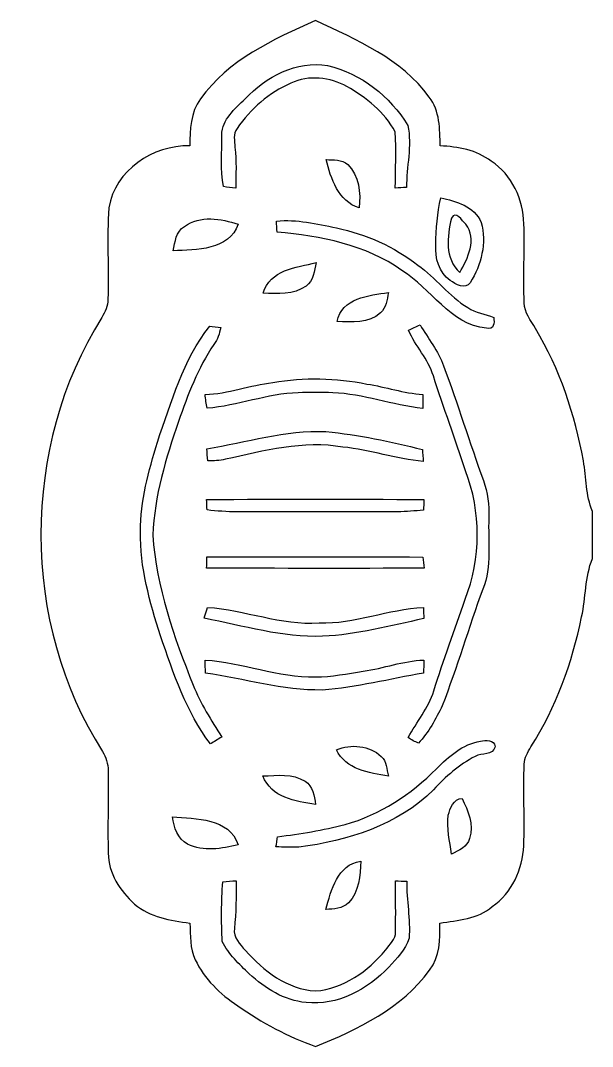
# Model space of a CAD drawing. Header units: centimetres. Extents: x -14.1 to 14.1, y -6.9 to 6.6.
# Drawn here: x 8.21 to 14.11, y -5.28 to 5.31 of the extents above; entities that cross this region are included whole.
import ezdxf

# ---------------------------------------------------------------- set-up
doc = ezdxf.new("R2010")
doc.units = ezdxf.units.CM
doc.header["$MEASUREMENT"] = 0
doc.layers.add('Camada 1', color=7, linetype='Continuous')

msp = doc.modelspace()

# ---------------------------------------------------------------- linework, layer by layer
at = {"layer": 'Camada 1', "color": 156}
for points, knots in [([(10.06756, 4.50179), (10.34908, 4.90677), (10.81758, 5.11245), (11.2522, 5.31035), (11.2522, 5.31035), (11.67729, 5.10928), (12.14225, 4.91596), (12.42518, 4.52049), (12.42518, 4.52049), (12.53701, 4.3769), (12.53666, 4.18923), (12.53878, 4.01601), (12.53878, 4.01601), (12.72363, 4.00861), (12.91554, 3.97298), (13.06688, 3.85867), (13.06688, 3.85867), (13.28101, 3.71827), (13.39532, 3.46287), (13.40343, 3.21168), (13.40343, 3.21168), (13.41049, 2.9404), (13.39673, 2.66841), (13.4066, 2.39713), (13.4066, 2.39713), (13.40838, 2.29622), (13.47576, 2.21473), (13.52267, 2.13006), (13.52267, 2.13006), (13.77456, 1.71238), (13.93013, 1.24283), (14.01692, 0.76446), (14.01692, 0.76446), (14.04866, 0.59124), (14.0416, 0.40957), (14.11111, 0.24411), (14.11111, 0.24411), (14.11111, 0.24411), (14.11111, -0.24306), (14.11111, -0.24306), (14.11111, -0.24306), (14.03208, -0.43497), (14.04372, -0.64628), (13.99928, -0.84596), (13.99928, -0.84596), (13.89979, -1.31726), (13.73611, -1.78011), (13.47645, -2.18792), (13.47645, -2.18792), (13.44436, -2.24225), (13.40767, -2.2987), (13.40731, -2.36431), (13.40731, -2.36431), (13.39566, -2.64478), (13.41191, -2.92629), (13.40238, -3.2071), (13.40238, -3.2071), (13.38932, -3.44981), (13.28173, -3.695), (13.07747, -3.83575), (13.07747, -3.83575), (12.92718, -3.96487), (12.72187, -3.97474), (12.53596, -4.00685), (12.53596, -4.00685), (12.53666, -4.173), (12.54018, -4.35363), (12.42942, -4.4905), (12.42942, -4.4905), (12.14825, -4.88456), (11.68929, -5.10258), (11.2529, -5.27931), (11.2529, -5.27931), (10.96785, -5.18018), (10.69903, -5.03061), (10.44997, -4.86021), (10.44997, -4.86021), (10.26971, -4.7385), (10.10601, -4.58223), (10.01148, -4.38396), (10.01148, -4.38396), (9.95432, -4.26649), (9.96209, -4.13315), (9.95608, -4.00614), (9.95608, -4.00614), (9.75606, -3.97756), (9.54369, -3.94652), (9.386, -3.80894), (9.386, -3.80894), (9.23678, -3.67524), (9.11365, -3.48933), (9.11365, -3.28259), (9.11365, -3.28259), (9.1066, -2.99895), (9.11647, -2.71497), (9.1126, -2.43134), (9.1126, -2.43134), (9.11294, -2.36149), (9.09002, -2.29376), (9.0544, -2.23448), (9.0544, -2.23448), (8.20878, -0.90487), (8.20878, 0.91052), (9.04699, 2.24367), (9.04699, 2.24367), (9.07979, 2.30187), (9.11014, 2.36466), (9.11083, 2.43311), (9.11083, 2.43311), (9.12106, 2.74778), (9.09849, 3.06387), (9.12001, 3.37819), (9.12001, 3.37819), (9.18562, 3.76378), (9.57509, 4.02519), (9.95469, 4.01672), (9.95469, 4.01672), (9.95856, 4.18324), (9.96173, 4.36279), (10.06756, 4.50179)], [0, 0, 0, 0, 0.03225806, 0.03225806, 0.03225806, 0.03225806, 0.06451613, 0.06451613, 0.06451613, 0.06451613, 0.09677419, 0.09677419, 0.09677419, 0.09677419, 0.12903226, 0.12903226, 0.12903226, 0.12903226, 0.16129032, 0.16129032, 0.16129032, 0.16129032, 0.19354839, 0.19354839, 0.19354839, 0.19354839, 0.22580645, 0.22580645, 0.22580645, 0.22580645, 0.25806452, 0.25806452, 0.25806452, 0.25806452, 0.29032258, 0.29032258, 0.29032258, 0.29032258, 0.32258065, 0.32258065, 0.32258065, 0.32258065, 0.35483871, 0.35483871, 0.35483871, 0.35483871, 0.38709677, 0.38709677, 0.38709677, 0.38709677, 0.41935484, 0.41935484, 0.41935484, 0.41935484, 0.4516129, 0.4516129, 0.4516129, 0.4516129, 0.48387097, 0.48387097, 0.48387097, 0.48387097, 0.51612903, 0.51612903, 0.51612903, 0.51612903, 0.5483871, 0.5483871, 0.5483871, 0.5483871, 0.58064516, 0.58064516, 0.58064516, 0.58064516, 0.61290323, 0.61290323, 0.61290323, 0.61290323, 0.64516129, 0.64516129, 0.64516129, 0.64516129, 0.67741935, 0.67741935, 0.67741935, 0.67741935, 0.70967742, 0.70967742, 0.70967742, 0.70967742, 0.74193548, 0.74193548, 0.74193548, 0.74193548, 0.77419355, 0.77419355, 0.77419355, 0.77419355, 0.80645161, 0.80645161, 0.80645161, 0.80645161, 0.83870968, 0.83870968, 0.83870968, 0.83870968, 0.87096774, 0.87096774, 0.87096774, 0.87096774, 0.90322581, 0.90322581, 0.90322581, 0.90322581, 0.93548387, 0.93548387, 0.93548387, 0.93548387, 1, 1, 1, 1]), ([(10.52617, 4.50215), (10.52617, 4.50215), (10.52617, 4.50215), (10.52617, 4.50215), (10.52617, 4.50215), (10.42387, 4.39702), (10.28452, 4.29119), (10.28664, 4.12925), (10.28664, 4.12925), (10.28876, 3.95216), (10.26865, 3.77189), (10.30357, 3.59692), (10.30357, 3.59692), (10.34486, 3.58775), (10.38647, 3.5821), (10.42916, 3.57928), (10.42916, 3.57928), (10.43269, 3.72039), (10.43693, 3.86186), (10.42141, 4.00227), (10.42141, 4.00227), (10.41893, 4.06717), (10.39988, 4.14126), (10.44327, 4.19734), (10.44327, 4.19734), (10.58367, 4.39666), (10.77348, 4.56706), (10.99925, 4.66372), (10.99925, 4.66372), (11.18446, 4.75085), (11.40142, 4.72581), (11.57781, 4.62879), (11.57781, 4.62879), (11.77536, 4.51555), (11.96691, 4.36597), (12.07416, 4.16031), (12.07416, 4.16031), (12.08758, 3.96768), (12.07664, 3.77367), (12.07628, 3.58034), (12.07628, 3.58034), (12.11438, 3.58281), (12.15248, 3.58493), (12.19129, 3.58668), (12.19129, 3.58668), (12.19129, 3.79942), (12.24913, 4.01708), (12.20611, 4.22663), (12.20611, 4.22663), (12.02265, 4.52578), (11.72386, 4.76603), (11.37813, 4.8454), (11.37813, 4.8454), (11.05746, 4.90078), (10.74173, 4.72934), (10.52617, 4.50215)], [0, 0, 0, 0, 0.06666667, 0.06666667, 0.06666667, 0.06666667, 0.13333333, 0.13333333, 0.13333333, 0.13333333, 0.2, 0.2, 0.2, 0.2, 0.26666667, 0.26666667, 0.26666667, 0.26666667, 0.33333333, 0.33333333, 0.33333333, 0.33333333, 0.4, 0.4, 0.4, 0.4, 0.46666667, 0.46666667, 0.46666667, 0.46666667, 0.53333333, 0.53333333, 0.53333333, 0.53333333, 0.6, 0.6, 0.6, 0.6, 0.66666667, 0.66666667, 0.66666667, 0.66666667, 0.73333333, 0.73333333, 0.73333333, 0.73333333, 0.8, 0.8, 0.8, 0.8, 0.86666667, 0.86666667, 0.86666667, 0.86666667, 1, 1, 1, 1]), ([(11.3619, 3.87561), (11.3619, 3.87561), (11.3619, 3.87561), (11.3619, 3.87561), (11.3619, 3.87561), (11.41129, 3.6777), (11.4882, 3.44557), (11.70374, 3.37609), (11.70374, 3.37609), (11.72069, 3.5313), (11.7041, 3.70981), (11.58487, 3.8234), (11.58487, 3.8234), (11.5263, 3.88196), (11.43669, 3.8682), (11.3619, 3.87561)], [0, 0, 0, 0, 0.2, 0.2, 0.2, 0.2, 0.4, 0.4, 0.4, 0.4, 0.6, 0.6, 0.6, 0.6, 1, 1, 1, 1]), ([(12.49503, 2.99685), (12.49503, 2.99685), (12.49503, 2.99685), (12.49503, 2.99685), (12.49503, 2.99685), (12.48339, 2.85925), (12.52573, 2.71003), (12.64355, 2.62784), (12.64355, 2.62784), (12.69965, 2.58938), (12.79771, 2.52906), (12.84886, 2.60419), (12.84886, 2.60419), (12.96212, 2.78694), (13.02315, 3.01554), (12.96246, 3.22686), (12.96246, 3.22686), (12.89507, 3.39336), (12.70353, 3.44487), (12.54548, 3.48085), (12.54548, 3.48085), (12.51126, 3.32176), (12.49469, 3.15948), (12.49503, 2.99685)], [0, 0, 0, 0, 0.14285714, 0.14285714, 0.14285714, 0.14285714, 0.28571429, 0.28571429, 0.28571429, 0.28571429, 0.42857143, 0.42857143, 0.42857143, 0.42857143, 0.57142857, 0.57142857, 0.57142857, 0.57142857, 0.71428571, 0.71428571, 0.71428571, 0.71428571, 1, 1, 1, 1]), ([(9.89999, 3.18557), (9.89999, 3.18557), (9.89999, 3.18557), (9.89999, 3.18557), (9.89999, 3.18557), (9.81251, 3.13302), (9.80369, 3.02472), (9.78429, 2.93475), (9.78429, 2.93475), (10.02347, 2.94286), (10.35826, 2.93758), (10.45562, 3.20922), (10.45562, 3.20922), (10.27677, 3.26284), (10.06264, 3.30412), (9.89999, 3.18557)], [0, 0, 0, 0, 0.2, 0.2, 0.2, 0.2, 0.4, 0.4, 0.4, 0.4, 0.6, 0.6, 0.6, 0.6, 1, 1, 1, 1]), ([(12.65483, 3.26955), (12.70141, 3.35562), (12.76244, 3.24272), (12.80548, 3.20781), (12.80548, 3.20781), (12.9226, 3.05399), (12.82452, 2.85433), (12.74163, 2.70932), (12.74163, 2.70932), (12.58359, 2.85574), (12.61109, 3.08081), (12.65483, 3.26955)], [0, 0, 0, 0, 0.25, 0.25, 0.25, 0.25, 0.5, 0.5, 0.5, 0.5, 1, 1, 1, 1]), ([(10.84967, 3.24097), (10.84967, 3.24097), (10.84967, 3.24097), (10.84967, 3.24097), (10.84967, 3.24097), (10.85108, 3.20286), (10.8532, 3.16476), (10.85566, 3.12632), (10.85566, 3.12632), (11.30511, 3.08609), (11.77183, 2.9979), (12.14542, 2.72873), (12.14542, 2.72873), (12.44599, 2.54494), (12.63826, 2.17487), (13.0175, 2.13325), (13.0175, 2.13325), (13.09441, 2.11596), (13.10286, 2.18897), (13.09158, 2.24508), (13.09158, 2.24508), (13.00268, 2.27965), (12.90496, 2.2934), (12.82452, 2.34702), (12.82452, 2.34702), (12.63015, 2.46556), (12.49469, 2.65465), (12.30948, 2.78448), (12.30948, 2.78448), (12.06465, 2.97885), (11.7722, 3.10444), (11.46844, 3.17041), (11.46844, 3.17041), (11.26489, 3.21168), (11.05887, 3.26036), (10.84967, 3.24097)], [0, 0, 0, 0, 0.1, 0.1, 0.1, 0.1, 0.2, 0.2, 0.2, 0.2, 0.3, 0.3, 0.3, 0.3, 0.4, 0.4, 0.4, 0.4, 0.5, 0.5, 0.5, 0.5, 0.6, 0.6, 0.6, 0.6, 0.7, 0.7, 0.7, 0.7, 0.8, 0.8, 0.8, 0.8, 1, 1, 1, 1]), ([(10.71174, 2.4966), (10.71174, 2.4966), (10.71174, 2.4966), (10.71174, 2.4966), (10.71174, 2.4966), (10.86097, 2.48742), (11.02676, 2.47721), (11.15484, 2.56962), (11.15484, 2.56962), (11.2349, 2.62361), (11.24055, 2.72661), (11.25819, 2.81235), (11.25819, 2.81235), (11.05393, 2.76048), (10.78123, 2.73649), (10.71174, 2.4966)], [0, 0, 0, 0, 0.2, 0.2, 0.2, 0.2, 0.4, 0.4, 0.4, 0.4, 0.6, 0.6, 0.6, 0.6, 1, 1, 1, 1]), ([(11.4748, 2.2038), (11.4748, 2.2038), (11.4748, 2.2038), (11.4748, 2.2038), (11.4748, 2.2038), (11.62649, 2.19816), (11.80146, 2.18193), (11.92281, 2.2927), (11.92281, 2.2927), (11.98421, 2.34526), (11.9895, 2.42922), (12.00467, 2.5026), (12.00467, 2.5026), (11.80394, 2.47509), (11.52455, 2.4451), (11.4748, 2.2038)], [0, 0, 0, 0, 0.2, 0.2, 0.2, 0.2, 0.4, 0.4, 0.4, 0.4, 0.6, 0.6, 0.6, 0.6, 1, 1, 1, 1]), ([(9.6213, 0.95849), (9.6213, 0.95849), (9.6213, 0.95849), (9.6213, 0.95849), (9.6213, 0.95849), (9.53099, 0.65863), (9.44597, 0.35102), (9.44703, 0.03527), (9.44703, 0.03527), (9.43821, -0.33372), (9.54405, -0.69249), (9.65305, -1.0414), (9.65305, -1.0414), (9.78923, -1.42733), (9.91658, -1.82633), (10.16811, -2.15618), (10.16811, -2.15618), (10.20692, -2.13254), (10.24607, -2.10925), (10.28522, -2.08597), (10.28522, -2.08597), (10.17869, -1.91169), (10.06403, -1.74059), (9.99031, -1.54905), (9.99031, -1.54905), (9.79028, -1.05304), (9.61107, -0.53764), (9.57333, 0), (9.57333, 0), (9.59061, 0.40286), (9.70986, 0.79233), (9.83755, 1.17228), (9.83755, 1.17228), (9.9388, 1.44533), (10.03545, 1.72578), (10.20514, 1.96568), (10.20514, 1.96568), (10.24431, 2.01719), (10.26125, 2.07963), (10.2743, 2.14171), (10.2743, 2.14171), (10.24607, 2.14558), (10.18962, 2.15335), (10.16141, 2.15723), (10.16141, 2.15723), (9.88589, 1.80798), (9.76524, 1.37195), (9.6213, 0.95849)], [0, 0, 0, 0, 0.07692308, 0.07692308, 0.07692308, 0.07692308, 0.15384615, 0.15384615, 0.15384615, 0.15384615, 0.23076923, 0.23076923, 0.23076923, 0.23076923, 0.30769231, 0.30769231, 0.30769231, 0.30769231, 0.38461538, 0.38461538, 0.38461538, 0.38461538, 0.46153846, 0.46153846, 0.46153846, 0.46153846, 0.53846154, 0.53846154, 0.53846154, 0.53846154, 0.61538462, 0.61538462, 0.61538462, 0.61538462, 0.69230769, 0.69230769, 0.69230769, 0.69230769, 0.76923077, 0.76923077, 0.76923077, 0.76923077, 0.84615385, 0.84615385, 0.84615385, 0.84615385, 1, 1, 1, 1]), ([(12.21422, 2.11454), (12.21422, 2.11454), (12.21422, 2.11454), (12.21422, 2.11454), (12.21422, 2.11454), (12.28231, 1.94839), (12.41707, 1.81645), (12.46893, 1.64182), (12.46893, 1.64182), (12.57793, 1.31514), (12.68976, 0.98918), (12.80054, 0.66321), (12.80054, 0.66321), (12.96351, 0.24165), (12.96317, -0.24306), (12.79594, -0.66321), (12.79594, -0.66321), (12.69188, -0.97966), (12.57229, -1.29046), (12.47352, -1.6083), (12.47352, -1.6083), (12.42024, -1.78681), (12.29676, -1.9297), (12.20893, -2.09055), (12.20893, -2.09055), (12.24138, -2.1142), (12.27666, -2.13359), (12.31477, -2.14841), (12.31477, -2.14841), (12.4206, -2.03799), (12.49574, -1.89934), (12.561, -1.76176), (12.561, -1.76176), (12.71376, -1.36525), (12.83334, -0.95673), (12.9801, -0.55808), (12.9801, -0.55808), (13.07287, -0.32315), (13.03197, -0.06809), (13.04113, 0.17744), (13.04113, 0.17744), (13.04607, 0.30797), (13.03231, 0.43921), (12.98575, 0.56161), (12.98575, 0.56161), (12.84323, 0.95391), (12.72117, 1.35325), (12.57545, 1.74449), (12.57545, 1.74449), (12.51937, 1.899), (12.41565, 2.02881), (12.33134, 2.16782), (12.33134, 2.16782), (12.29147, 2.15123), (12.25267, 2.13325), (12.21422, 2.11454)], [0, 0, 0, 0, 0.06666667, 0.06666667, 0.06666667, 0.06666667, 0.13333333, 0.13333333, 0.13333333, 0.13333333, 0.2, 0.2, 0.2, 0.2, 0.26666667, 0.26666667, 0.26666667, 0.26666667, 0.33333333, 0.33333333, 0.33333333, 0.33333333, 0.4, 0.4, 0.4, 0.4, 0.46666667, 0.46666667, 0.46666667, 0.46666667, 0.53333333, 0.53333333, 0.53333333, 0.53333333, 0.6, 0.6, 0.6, 0.6, 0.66666667, 0.66666667, 0.66666667, 0.66666667, 0.73333333, 0.73333333, 0.73333333, 0.73333333, 0.8, 0.8, 0.8, 0.8, 0.86666667, 0.86666667, 0.86666667, 0.86666667, 1, 1, 1, 1]), ([(10.81369, 1.57339), (10.81369, 1.57339), (10.81369, 1.57339), (10.81369, 1.57339), (10.81369, 1.57339), (10.57697, 1.54763), (10.35156, 1.45767), (10.11273, 1.44992), (10.11273, 1.44992), (10.11872, 1.40263), (10.12577, 1.35502), (10.13354, 1.30774), (10.13354, 1.30774), (10.45138, 1.33349), (10.75477, 1.45767), (11.0751, 1.46897), (11.0751, 1.46897), (11.19363, 1.47214), (11.31252, 1.47284), (11.43175, 1.46897), (11.43175, 1.46897), (11.74715, 1.4545), (12.04736, 1.34196), (12.35957, 1.30493), (12.35957, 1.30493), (12.35957, 1.35395), (12.35957, 1.40263), (12.35991, 1.45133), (12.35991, 1.45133), (12.16342, 1.46297), (11.97609, 1.52822), (11.78277, 1.55857), (11.78277, 1.55857), (11.46386, 1.62277), (11.13401, 1.63089), (10.81369, 1.57339)], [0, 0, 0, 0, 0.1, 0.1, 0.1, 0.1, 0.2, 0.2, 0.2, 0.2, 0.3, 0.3, 0.3, 0.3, 0.4, 0.4, 0.4, 0.4, 0.5, 0.5, 0.5, 0.5, 0.6, 0.6, 0.6, 0.6, 0.7, 0.7, 0.7, 0.7, 0.8, 0.8, 0.8, 0.8, 1, 1, 1, 1]), ([(10.13142, 0.89041), (10.13142, 0.89041), (10.13142, 0.89041), (10.13142, 0.89041), (10.13142, 0.89041), (10.13388, 0.84878), (10.13741, 0.80715), (10.14129, 0.76553), (10.14129, 0.76553), (10.20163, 0.76588), (10.263, 0.76694), (10.32262, 0.78105), (10.32262, 0.78105), (10.71879, 0.87066), (11.12767, 0.97613), (11.53583, 0.90769), (11.53583, 0.90769), (11.81559, 0.87911), (12.08369, 0.78422), (12.36415, 0.76022), (12.36415, 0.76022), (12.36203, 0.79058), (12.35816, 0.85124), (12.35604, 0.88159), (12.35604, 0.88159), (12.02865, 0.96414), (11.6967, 1.03433), (11.36015, 1.06749), (11.36015, 1.06749), (10.94246, 1.08479), (10.53889, 0.95673), (10.13142, 0.89041)], [0, 0, 0, 0, 0.11111111, 0.11111111, 0.11111111, 0.11111111, 0.22222222, 0.22222222, 0.22222222, 0.22222222, 0.33333333, 0.33333333, 0.33333333, 0.33333333, 0.44444444, 0.44444444, 0.44444444, 0.44444444, 0.55555556, 0.55555556, 0.55555556, 0.55555556, 0.66666667, 0.66666667, 0.66666667, 0.66666667, 0.77777778, 0.77777778, 0.77777778, 0.77777778, 1, 1, 1, 1]), ([(10.1293, 0.36653), (10.1293, 0.36653), (10.1293, 0.36653), (10.1293, 0.36653), (10.1293, 0.36653), (10.13037, 0.33937), (10.13247, 0.28504), (10.13354, 0.25822), (10.13354, 0.25822), (10.2362, 0.24799), (10.33885, 0.23847), (10.44222, 0.23953), (10.44222, 0.23953), (10.99502, 0.24024), (11.54818, 0.23988), (12.10098, 0.23953), (12.10098, 0.23953), (12.18988, 0.23953), (12.27842, 0.2487), (12.36698, 0.25752), (12.36698, 0.25752), (12.36802, 0.28468), (12.37014, 0.33867), (12.37121, 0.36583), (12.37121, 0.36583), (11.62402, 0.37253), (10.87649, 0.37112), (10.1293, 0.36653)], [0, 0, 0, 0, 0.125, 0.125, 0.125, 0.125, 0.25, 0.25, 0.25, 0.25, 0.375, 0.375, 0.375, 0.375, 0.5, 0.5, 0.5, 0.5, 0.625, 0.625, 0.625, 0.625, 0.75, 0.75, 0.75, 0.75, 1, 1, 1, 1]), ([(10.13213, -0.22613), (10.13213, -0.22613), (10.13213, -0.22613), (10.13213, -0.22613), (10.13213, -0.22613), (10.13107, -0.26458), (10.13001, -0.30373), (10.1293, -0.34254), (10.1293, -0.34254), (10.8772, -0.34395), (11.62507, -0.34642), (12.37297, -0.34183), (12.37297, -0.34183), (12.36873, -0.30339), (12.3652, -0.26528), (12.36203, -0.22718), (12.36203, -0.22718), (11.61873, -0.22365), (10.87542, -0.22613), (10.13213, -0.22613)], [0, 0, 0, 0, 0.16666667, 0.16666667, 0.16666667, 0.16666667, 0.33333333, 0.33333333, 0.33333333, 0.33333333, 0.5, 0.5, 0.5, 0.5, 0.66666667, 0.66666667, 0.66666667, 0.66666667, 1, 1, 1, 1]), ([(10.13777, -0.74719), (10.13777, -0.74719), (10.13777, -0.74719), (10.13777, -0.74719), (10.13777, -0.74719), (10.12966, -0.77505), (10.11307, -0.83114), (10.10496, -0.85901), (10.10496, -0.85901), (10.5089, -0.93661), (10.91035, -1.06115), (11.32628, -1.04563), (11.32628, -1.04563), (11.68047, -1.0287), (12.02548, -0.93802), (12.37085, -0.86289), (12.37085, -0.86289), (12.36909, -0.82444), (12.36802, -0.78668), (12.36732, -0.7486), (12.36732, -0.7486), (12.00326, -0.7627), (11.65754, -0.91968), (11.28994, -0.90735), (11.28994, -0.90735), (10.89625, -0.9331), (10.52512, -0.77187), (10.13777, -0.74719)], [0, 0, 0, 0, 0.125, 0.125, 0.125, 0.125, 0.25, 0.25, 0.25, 0.25, 0.375, 0.375, 0.375, 0.375, 0.5, 0.5, 0.5, 0.5, 0.625, 0.625, 0.625, 0.625, 0.75, 0.75, 0.75, 0.75, 1, 1, 1, 1]), ([(10.11483, -1.29046), (10.11483, -1.29046), (10.11483, -1.29046), (10.11483, -1.29046), (10.11483, -1.29046), (10.11483, -1.33526), (10.11555, -1.38041), (10.11695, -1.42558), (10.11695, -1.42558), (10.51877, -1.48201), (10.91388, -1.60725), (11.32309, -1.59985), (11.32309, -1.59985), (11.67623, -1.57409), (12.01949, -1.48554), (12.36732, -1.42487), (12.36732, -1.42487), (12.36909, -1.37971), (12.37014, -1.3349), (12.37051, -1.29046), (12.37051, -1.29046), (12.15743, -1.29786), (11.95634, -1.37617), (11.74643, -1.40582), (11.74643, -1.40582), (11.58239, -1.4284), (11.41976, -1.46755), (11.25361, -1.46507), (11.25361, -1.46507), (10.8659, -1.46861), (10.4983, -1.31726), (10.11483, -1.29046)], [0, 0, 0, 0, 0.11111111, 0.11111111, 0.11111111, 0.11111111, 0.22222222, 0.22222222, 0.22222222, 0.22222222, 0.33333333, 0.33333333, 0.33333333, 0.33333333, 0.44444444, 0.44444444, 0.44444444, 0.44444444, 0.55555556, 0.55555556, 0.55555556, 0.55555556, 0.66666667, 0.66666667, 0.66666667, 0.66666667, 0.77777778, 0.77777778, 0.77777778, 0.77777778, 1, 1, 1, 1]), ([(12.50102, -2.41194), (12.50102, -2.41194), (12.50102, -2.41194), (12.50102, -2.41194), (12.50102, -2.41194), (12.23997, -2.67616), (11.91823, -2.88712), (11.55876, -2.98838), (11.55876, -2.98838), (11.32981, -3.04623), (11.09661, -3.08715), (10.86202, -3.11396), (10.86202, -3.11396), (10.85778, -3.14006), (10.84932, -3.19263), (10.84509, -3.21875), (10.84509, -3.21875), (10.9227, -3.22192), (11.00101, -3.22615), (11.07934, -3.22192), (11.07934, -3.22192), (11.58416, -3.15806), (12.10168, -2.99649), (12.47104, -2.62924), (12.47104, -2.62924), (12.59451, -2.49344), (12.73774, -2.37208), (12.89967, -2.28458), (12.89967, -2.28458), (12.96846, -2.2493), (13.08276, -2.27612), (13.10815, -2.18475), (13.10815, -2.18475), (13.09511, -2.10855), (13.01255, -2.11701), (12.95505, -2.12865), (12.95505, -2.12865), (12.7716, -2.15652), (12.62803, -2.28635), (12.50102, -2.41194)], [0, 0, 0, 0, 0.09090909, 0.09090909, 0.09090909, 0.09090909, 0.18181818, 0.18181818, 0.18181818, 0.18181818, 0.27272727, 0.27272727, 0.27272727, 0.27272727, 0.36363636, 0.36363636, 0.36363636, 0.36363636, 0.45454545, 0.45454545, 0.45454545, 0.45454545, 0.54545455, 0.54545455, 0.54545455, 0.54545455, 0.63636364, 0.63636364, 0.63636364, 0.63636364, 0.72727273, 0.72727273, 0.72727273, 0.72727273, 0.81818182, 0.81818182, 0.81818182, 0.81818182, 1, 1, 1, 1]), ([(11.4681, -2.2158), (11.4681, -2.2158), (11.4681, -2.2158), (11.4681, -2.2158), (11.4681, -2.2158), (11.56616, -2.42181), (11.80394, -2.45604), (12.00467, -2.48884), (12.00467, -2.48884), (11.98774, -2.41864), (11.98808, -2.33644), (11.93095, -2.28458), (11.93095, -2.28458), (11.80889, -2.17028), (11.61908, -2.15582), (11.4681, -2.2158)], [0, 0, 0, 0, 0.2, 0.2, 0.2, 0.2, 0.4, 0.4, 0.4, 0.4, 0.6, 0.6, 0.6, 0.6, 1, 1, 1, 1]), ([(10.71104, -2.48673), (10.71104, -2.48673), (10.71104, -2.48673), (10.71104, -2.48673), (10.71104, -2.48673), (10.79183, -2.70898), (11.0483, -2.75237), (11.25326, -2.78129), (11.25326, -2.78129), (11.2402, -2.69487), (11.22927, -2.59045), (11.14565, -2.54212), (11.14565, -2.54212), (11.01689, -2.45709), (10.85603, -2.4825), (10.71104, -2.48673)], [0, 0, 0, 0, 0.2, 0.2, 0.2, 0.2, 0.4, 0.4, 0.4, 0.4, 0.6, 0.6, 0.6, 0.6, 1, 1, 1, 1]), ([(12.62345, -2.89277), (12.62345, -2.89277), (12.62345, -2.89277), (12.62345, -2.89277), (12.62345, -2.89277), (12.60264, -3.02682), (12.64038, -3.16052), (12.65695, -3.29318), (12.65695, -3.29318), (12.72998, -3.25542), (12.81994, -3.21909), (12.84286, -3.13124), (12.84286, -3.13124), (12.88767, -2.99191), (12.8277, -2.84339), (12.76561, -2.71885), (12.76561, -2.71885), (12.67812, -2.72415), (12.64038, -2.81975), (12.62345, -2.89277)], [0, 0, 0, 0, 0.16666667, 0.16666667, 0.16666667, 0.16666667, 0.33333333, 0.33333333, 0.33333333, 0.33333333, 0.5, 0.5, 0.5, 0.5, 0.66666667, 0.66666667, 0.66666667, 0.66666667, 1, 1, 1, 1]), ([(9.77652, -2.90936), (9.77652, -2.90936), (9.77652, -2.90936), (9.77652, -2.90936), (9.77652, -2.90936), (9.79275, -3.01766), (9.83014, -3.13477), (9.93352, -3.18981), (9.93352, -3.18981), (10.09509, -3.27554), (10.28593, -3.23427), (10.45562, -3.19899), (10.45562, -3.19899), (10.36143, -2.91677), (10.01781, -2.92981), (9.77652, -2.90936)], [0, 0, 0, 0, 0.2, 0.2, 0.2, 0.2, 0.4, 0.4, 0.4, 0.4, 0.6, 0.6, 0.6, 0.6, 1, 1, 1, 1]), ([(11.35803, -3.86503), (11.35803, -3.86503), (11.35803, -3.86503), (11.35803, -3.86503), (11.35803, -3.86503), (11.43952, -3.86009), (11.53266, -3.85938), (11.59403, -3.79518), (11.59403, -3.79518), (11.70622, -3.6844), (11.71046, -3.5133), (11.72069, -3.3662), (11.72069, -3.3662), (11.47726, -3.40147), (11.41623, -3.66747), (11.35803, -3.86503)], [0, 0, 0, 0, 0.2, 0.2, 0.2, 0.2, 0.4, 0.4, 0.4, 0.4, 0.6, 0.6, 0.6, 0.6, 1, 1, 1, 1]), ([(10.29582, -3.58104), (10.29582, -3.58104), (10.29582, -3.58104), (10.29582, -3.58104), (10.29582, -3.58104), (10.2803, -3.78529), (10.27994, -3.99097), (10.29088, -4.19522), (10.29088, -4.19522), (10.35578, -4.32717), (10.46585, -4.42841), (10.56922, -4.53002), (10.56922, -4.53002), (10.73291, -4.67747), (10.92975, -4.80694), (11.15518, -4.82494), (11.15518, -4.82494), (11.47974, -4.86339), (11.79194, -4.69018), (12.00925, -4.46017), (12.00925, -4.46017), (12.09145, -4.37198), (12.1793, -4.27955), (12.21775, -4.16277), (12.21775, -4.16277), (12.23503, -3.96558), (12.18988, -3.77013), (12.19446, -3.57292), (12.19446, -3.57292), (12.15495, -3.57187), (12.11579, -3.57082), (12.07698, -3.56975), (12.07698, -3.56975), (12.07876, -3.74438), (12.08263, -3.919), (12.07805, -4.09363), (12.07805, -4.09363), (12.08263, -4.1723), (12.01737, -4.22697), (11.97573, -4.2859), (11.97573, -4.2859), (11.79405, -4.50249), (11.54219, -4.68207), (11.25361, -4.70641), (11.25361, -4.70641), (10.96044, -4.68911), (10.71703, -4.49791), (10.529, -4.2873), (10.529, -4.2873), (10.47503, -4.22275), (10.40129, -4.15395), (10.41681, -4.06152), (10.41681, -4.06152), (10.43233, -3.89748), (10.43552, -3.73274), (10.43305, -3.56834), (10.43305, -3.56834), (10.38684, -3.57187), (10.34097, -3.57611), (10.29582, -3.58104)], [0, 0, 0, 0, 0.0625, 0.0625, 0.0625, 0.0625, 0.125, 0.125, 0.125, 0.125, 0.1875, 0.1875, 0.1875, 0.1875, 0.25, 0.25, 0.25, 0.25, 0.3125, 0.3125, 0.3125, 0.3125, 0.375, 0.375, 0.375, 0.375, 0.4375, 0.4375, 0.4375, 0.4375, 0.5, 0.5, 0.5, 0.5, 0.5625, 0.5625, 0.5625, 0.5625, 0.625, 0.625, 0.625, 0.625, 0.6875, 0.6875, 0.6875, 0.6875, 0.75, 0.75, 0.75, 0.75, 0.8125, 0.8125, 0.8125, 0.8125, 0.875, 0.875, 0.875, 0.875, 1, 1, 1, 1])]:
    msp.add_open_spline(points, degree=3, knots=knots, dxfattribs=at)

doc.saveas('drawing.dxf')
